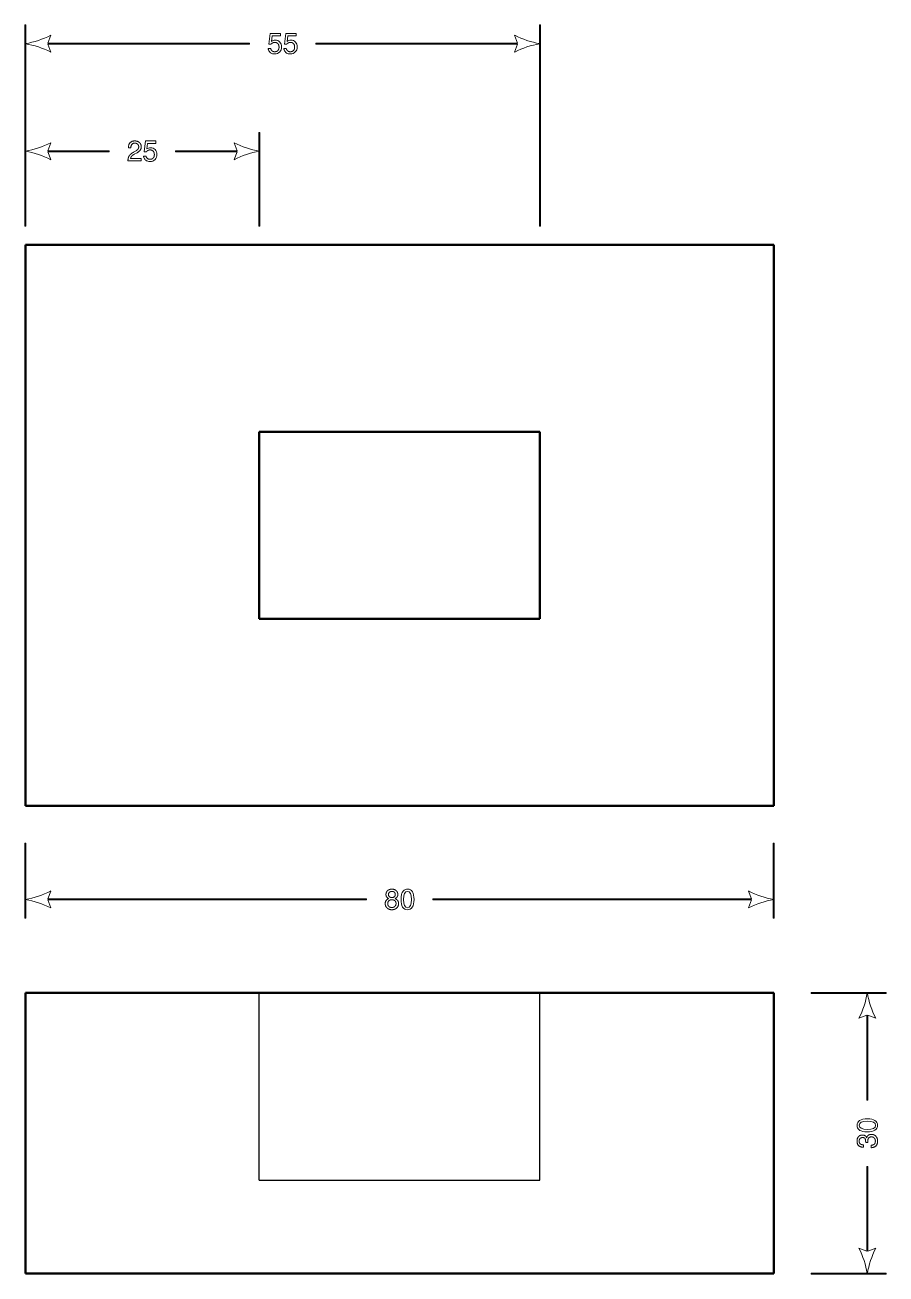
# Model space of a CAD drawing. Header units: millimetres. Extents: x 30 to 286, y 11 to 195.
# Drawn here: x 29.9 to 122, y 50 to 183.5 of the extents above; entities that cross this region are included whole.
import ezdxf

# ---------------------------------------------------------------- set-up
doc = ezdxf.new("R2010")
doc.units = ezdxf.units.MM
for name, color, linetype, lineweight in [('dims', 7, 'Continuous', 5), ('hidden', 7, 'Continuous', 25), ('part', 7, 'Continuous', 50)]:
    doc.layers.add(name, color=color, linetype=linetype, lineweight=lineweight)

msp = doc.modelspace()

# ---------------------------------------------------------------- linework, layer by layer
at = {"layer": 'dims'}
for p, q in [((29.95, 183.5), (29.95, 162)), ((30.05, 183.5), (29.95, 183.5)), ((30.05, 162), (30.05, 183.5)), ((84.95, 183.5), (84.95, 162)), ((85.05, 183.5), (84.95, 183.5)), ((85.05, 162), (85.05, 183.5)), ((32.38, 181.55), (32.7, 182.4)), ((56.17, 182.6), (56.01, 181.44)), ((57.27, 182.6), (56.17, 182.6)), ((56.3, 181.74), (56.39, 182.34)), ((56.39, 182.34), (57.27, 182.34)), ((57.27, 182.34), (57.27, 182.6)), ((57.84, 182.6), (57.68, 181.44)), ((58.94, 182.6), (57.84, 182.6)), ((57.97, 181.74), (58.05, 182.34)), ((58.05, 182.34), (58.94, 182.34)), ((58.94, 182.34), (58.94, 182.6)), ((82.3, 182.4), (82.62, 181.55)), ((53.95, 181.55), (32.38, 181.55)), ((32.7, 180.6), (32.38, 181.45)), ((32.38, 181.45), (53.95, 181.45)), ((53.95, 181.45), (53.95, 181.55)), ((56.21, 180.99), (55.95, 180.99)), ((56.01, 181.44), (56.26, 181.44)), ((57.88, 180.99), (57.62, 180.99)), ((57.68, 181.44), (57.93, 181.44)), ((82.62, 181.55), (61.05, 181.55)), ((61.05, 181.55), (61.05, 181.45)), ((61.05, 181.45), (82.62, 181.45)), ((82.62, 181.45), (82.3, 180.6)), ((29.95, 172), (29.95, 162)), ((30.05, 172), (29.95, 172)), ((30.05, 162), (30.05, 172)), ((42.84, 171.1), (42.68, 169.94)), ((43.94, 171.1), (42.84, 171.1)), ((43.94, 170.84), (43.94, 171.1)), ((54.95, 172), (54.95, 162)), ((55.05, 172), (54.95, 172)), ((55.05, 162), (55.05, 172)), ((32.38, 170.05), (32.7, 170.9)), ((38.95, 170.05), (32.38, 170.05)), ((32.7, 169.1), (32.38, 169.95)), ((32.38, 169.95), (38.95, 169.95)), ((38.95, 169.95), (38.95, 170.05)), ((41, 170.36), (41.26, 170.36)), ((41.82, 170.05), (41.54, 169.89)), ((41.63, 169.67), (41.93, 169.83)), ((42.68, 169.94), (42.93, 169.94)), ((42.97, 170.24), (43.06, 170.84)), ((43.06, 170.84), (43.94, 170.84)), ((52.62, 170.05), (46.05, 170.05)), ((46.05, 170.05), (46.05, 169.95)), ((46.05, 169.95), (52.62, 169.95)), ((52.3, 170.9), (52.62, 170.05)), ((52.62, 169.95), (52.3, 169.1)), ((40.95, 168.97), (42.36, 168.97)), ((42.36, 169.23), (41.24, 169.23)), ((42.36, 168.97), (42.36, 169.23)), ((42.88, 169.49), (42.62, 169.49)), ((29.95, 162), (30.05, 162)), ((29.95, 162), (30.05, 162)), ((54.95, 162), (55.05, 162)), ((84.95, 162), (85.05, 162)), ((30.05, 96), (29.95, 96)), ((29.95, 96), (29.95, 88)), ((30.05, 88), (30.05, 96)), ((110.05, 96), (109.95, 96)), ((109.95, 96), (109.95, 88)), ((110.05, 88), (110.05, 96)), ((32.38, 90.05), (32.7, 90.9)), ((107.3, 90.9), (107.62, 90.05)), ((66.46, 90.05), (32.38, 90.05)), ((32.7, 89.1), (32.38, 89.95)), ((32.38, 89.95), (66.46, 89.95)), ((66.46, 89.95), (66.46, 90.05)), ((107.62, 90.05), (73.54, 90.05)), ((73.54, 90.05), (73.54, 89.95)), ((73.54, 89.95), (107.62, 89.95)), ((107.62, 89.95), (107.3, 89.1)), ((29.95, 88), (30.05, 88)), ((109.95, 88), (110.05, 88)), ((122, 80.05), (114, 80.05)), ((114, 80.05), (114, 79.95)), ((114, 79.95), (122, 79.95)), ((122, 79.95), (122, 80.05)), ((119.1, 77.3), (119.95, 77.62)), ((119.95, 77.62), (119.95, 68.55)), ((120.05, 68.55), (120.05, 77.62)), ((120.05, 77.62), (120.9, 77.3)), ((119.95, 68.55), (120.05, 68.55)), ((120.05, 64.05), (120.05, 64.16)), ((119.59, 63.5), (119.59, 63.76)), ((119.83, 64.02), (120.05, 64.02)), ((120.05, 64.02), (120.05, 64.05)), ((120.41, 63.72), (120.41, 63.45)), ((120.05, 61.45), (119.95, 61.45)), ((119.95, 61.45), (119.95, 52.38)), ((120.05, 52.38), (120.05, 61.45)), ((119.95, 52.38), (119.1, 52.7)), ((120.9, 52.7), (120.05, 52.38)), ((122, 50.05), (114, 50.05)), ((114, 50.05), (114, 49.95)), ((114, 49.95), (122, 49.95)), ((122, 49.95), (122, 50.05))]:
    msp.add_line(p, q, dxfattribs=at)
for centre, start, end in [((28.5, 190.5), -80.5377, -62.5924), ((86.5, 190.5), -117.4076, -99.4623), ((28.5, 172.5), 62.5924, 80.5377), ((86.5, 172.5), 99.4623, 117.4076), ((28.5, 179), -80.5377, -62.5924), ((28.5, 161), 62.5924, 80.5377), ((56.5, 179), -117.4076, -99.4623), ((56.5, 161), 99.4623, 117.4076), ((28.5, 99), -80.5377, -62.5924), ((111.5, 99), -117.4076, -99.4623), ((28.5, 81), 62.5924, 80.5377), ((111.5, 81), 99.4623, 117.4076), ((111, 81.5), -27.4076, -9.4623), ((129, 81.5), -170.5377, -152.5924), ((111, 48.5), 9.4623, 27.4076), ((129, 48.5), 152.5924, 170.5377)]:
    msp.add_arc(centre, 9.12, start, end, dxfattribs=at)
for points, degree, knots in [([(55.95, 180.99), (55.96, 180.96), (55.96, 180.93), (55.96, 180.91), (55.97, 180.9), (55.98, 180.86), (56, 180.82), (56.01, 180.77), (56.03, 180.73), (56.05, 180.7), (56.07, 180.67), (56.1, 180.63), (56.13, 180.59), (56.17, 180.55), (56.21, 180.52), (56.26, 180.49), (56.34, 180.45), (56.49, 180.4), (56.65, 180.4), (56.87, 180.4), (57.04, 180.47), (57.18, 180.62), (57.32, 180.76), (57.38, 180.94), (57.38, 181.16), (57.38, 181.37), (57.32, 181.54), (57.19, 181.68), (57.07, 181.81), (56.9, 181.87), (56.7, 181.87), (56.55, 181.87), (56.42, 181.83), (56.3, 181.74)], 3, [0, 0, 0, 0, 1, 1, 1, 2, 2, 2, 3, 3, 3, 4, 4, 4, 5, 5, 5, 7, 7, 7, 9.609766, 9.609766, 9.609766, 12.219532, 12.219532, 12.219532, 14.666215, 14.666215, 14.666215, 17.112899, 17.112899, 17.112899, 18.840039, 18.840039, 18.840039, 18.840039]), ([(56.26, 181.44), (56.35, 181.55), (56.44, 181.59), (56.52, 181.64), (56.65, 181.64), (56.86, 181.64), (56.99, 181.5), (57.11, 181.37), (57.11, 181.13), (57.11, 180.9), (56.99, 180.77), (56.86, 180.64), (56.65, 180.64), (56.31, 180.64), (56.21, 180.99)], 2, [0, 0, 0, 1, 1, 2, 2, 3.731581, 3.731581, 5.463163, 5.463163, 7.12896, 7.12896, 8.794757, 8.794757, 11.432332, 11.432332, 11.432332]), ([(57.62, 180.99), (57.62, 180.96), (57.63, 180.93), (57.63, 180.91), (57.64, 180.9), (57.65, 180.86), (57.66, 180.82), (57.68, 180.77), (57.7, 180.73), (57.72, 180.7), (57.74, 180.67), (57.76, 180.63), (57.8, 180.59), (57.84, 180.55), (57.88, 180.52), (57.92, 180.49), (58.01, 180.45), (58.16, 180.4), (58.32, 180.4), (58.54, 180.4), (58.71, 180.47), (58.85, 180.62), (58.98, 180.76), (59.05, 180.94), (59.05, 181.16), (59.05, 181.37), (58.99, 181.54), (58.86, 181.68), (58.73, 181.81), (58.57, 181.87), (58.36, 181.87), (58.22, 181.87), (58.09, 181.83), (57.97, 181.74)], 3, [0, 0, 0, 0, 1, 1, 1, 2, 2, 2, 3, 3, 3, 4, 4, 4, 5, 5, 5, 7, 7, 7, 9.609766, 9.609766, 9.609766, 12.219532, 12.219532, 12.219532, 14.666215, 14.666215, 14.666215, 17.112899, 17.112899, 17.112899, 18.840039, 18.840039, 18.840039, 18.840039]), ([(57.93, 181.44), (58.02, 181.55), (58.11, 181.59), (58.19, 181.64), (58.32, 181.64), (58.53, 181.64), (58.66, 181.5), (58.78, 181.37), (58.78, 181.13), (58.78, 180.9), (58.66, 180.77), (58.53, 180.64), (58.32, 180.64), (57.97, 180.64), (57.88, 180.99)], 2, [0, 0, 0, 1, 1, 2, 2, 3.731581, 3.731581, 5.463163, 5.463163, 7.12896, 7.12896, 8.794757, 8.794757, 11.432332, 11.432332, 11.432332]), ([(41.93, 169.83), (42.38, 170.08), (42.38, 170.47), (42.38, 170.75), (42.19, 170.92), (42, 171.1), (41.7, 171.1), (41.02, 171.1), (41, 170.36)], 2, [0, 0, 0, 1, 1, 1.696991, 1.696991, 2.393983, 2.393983, 3.960512, 3.960512, 3.960512]), ([(41.54, 169.89), (41.21, 169.7), (41.09, 169.51), (40.97, 169.32), (40.95, 168.97)], 2, [0, 0, 0, 1, 1, 2, 2, 2]), ([(41.24, 169.23), (41.27, 169.37), (41.35, 169.47), (41.43, 169.57), (41.63, 169.67)], 2, [0, 0, 0, 1, 1, 2, 2, 2]), ([(41.26, 170.36), (41.29, 170.87), (41.69, 170.87), (41.87, 170.87), (41.99, 170.75), (42.11, 170.64), (42.11, 170.47), (42.11, 170.21), (41.82, 170.05)], 2, [0, 0, 0, 1, 1, 1.451134, 1.451134, 1.902269, 1.902269, 2.575029, 2.575029, 2.575029]), ([(42.62, 169.49), (42.62, 169.46), (42.63, 169.43), (42.63, 169.41), (42.64, 169.4), (42.65, 169.36), (42.66, 169.32), (42.68, 169.27), (42.7, 169.23), (42.72, 169.2), (42.74, 169.17), (42.77, 169.13), (42.8, 169.09), (42.84, 169.05), (42.88, 169.02), (42.93, 168.99), (43.01, 168.95), (43.16, 168.9), (43.32, 168.9), (43.54, 168.9), (43.71, 168.97), (43.85, 169.11), (43.98, 169.26), (44.05, 169.44), (44.05, 169.66), (44.05, 169.87), (43.99, 170.04), (43.86, 170.18), (43.73, 170.31), (43.57, 170.37), (43.37, 170.37), (43.22, 170.37), (43.09, 170.33), (42.97, 170.24)], 3, [0, 0, 0, 0, 1, 1, 1, 2, 2, 2, 3, 3, 3, 4, 4, 4, 5, 5, 5, 7, 7, 7, 9.609766, 9.609766, 9.609766, 12.219532, 12.219532, 12.219532, 14.666215, 14.666215, 14.666215, 17.112899, 17.112899, 17.112899, 18.840039, 18.840039, 18.840039, 18.840039]), ([(42.93, 169.94), (43.02, 170.05), (43.11, 170.09), (43.19, 170.14), (43.32, 170.14), (43.53, 170.14), (43.66, 170), (43.78, 169.87), (43.78, 169.63), (43.78, 169.4), (43.66, 169.27), (43.53, 169.14), (43.32, 169.14), (42.98, 169.14), (42.88, 169.49)], 2, [0, 0, 0, 1, 1, 2, 2, 3.731581, 3.731581, 5.463163, 5.463163, 7.12896, 7.12896, 8.794757, 8.794757, 11.432332, 11.432332, 11.432332]), ([(69.52, 90.09), (69.69, 90.19), (69.75, 90.29), (69.81, 90.38), (69.81, 90.53), (69.81, 90.78), (69.64, 90.94), (69.46, 91.1), (69.18, 91.1), (68.89, 91.1), (68.71, 90.94), (68.54, 90.78), (68.54, 90.53), (68.54, 90.38), (68.6, 90.29), (68.66, 90.19), (68.82, 90.09)], 2, [0, 0, 0, 1, 1, 2, 2, 3.660026, 3.660026, 5.320052, 5.320052, 6.980078, 6.980078, 8.640104, 8.640104, 9.620117, 9.620117, 10.60013, 10.60013, 10.60013]), ([(69.44, 90.77), (69.54, 90.68), (69.54, 90.53), (69.54, 90.38), (69.44, 90.29), (69.34, 90.2), (69.18, 90.2), (69.01, 90.2), (68.91, 90.29), (68.81, 90.38), (68.81, 90.53), (68.81, 90.68), (68.91, 90.77), (69.01, 90.86), (69.18, 90.86), (69.34, 90.86), (69.44, 90.77)], 2, [0, 0, 0, 1, 1, 1.961563, 1.961563, 2.923125, 2.923125, 3.902159, 3.902159, 4.881193, 4.881193, 5.879795, 5.879795, 6.878397, 6.878397, 7.876999, 7.876999, 7.876999]), ([(70.15, 90), (70.15, 89.29), (70.39, 88.9), (70.84, 88.9), (71.07, 88.9), (71.24, 88.99), (71.36, 89.18), (71.48, 89.36), (71.54, 89.63), (71.54, 89.98), (71.54, 90.73), (71.31, 91.1), (70.84, 91.1), (70.71, 91.1), (70.6, 91.08), (70.47, 90.98), (70.41, 90.93), (70.35, 90.87), (70.31, 90.79), (70.26, 90.71), (70.22, 90.61), (70.19, 90.47), (70.16, 90.33), (70.15, 90.18), (70.15, 90)], 3, [0, 0, 0, 0, 2, 2, 2, 2.991234, 2.991234, 2.991234, 3.982468, 3.982468, 3.982468, 6.089559, 6.089559, 6.089559, 6.689017, 6.689017, 6.689017, 6.988746, 6.988746, 6.988746, 7.288475, 7.288475, 7.288475, 7.588204, 7.588204, 7.588204, 7.588204]), ([(71.27, 90.01), (71.27, 89.4), (71.13, 89.12), (70.84, 89.12), (70.56, 89.12), (70.42, 89.41), (70.42, 90), (70.42, 90.57), (70.56, 90.86), (70.84, 90.86), (71.13, 90.86), (71.27, 90.58), (71.27, 90.01)], 3, [0, 0, 0, 0, 2, 2, 2, 3.891958, 3.891958, 3.891958, 5.764492, 5.764492, 5.764492, 7.637025, 7.637025, 7.637025, 7.637025]), ([(68.82, 90.09), (68.46, 89.92), (68.46, 89.56), (68.46, 89.27), (68.66, 89.09), (68.86, 88.9), (69.18, 88.9), (69.49, 88.9), (69.69, 89.09), (69.89, 89.27), (69.89, 89.56), (69.89, 89.92), (69.52, 90.09)], 2, [0, 0, 0, 1, 1, 1.822014, 1.822014, 2.644028, 2.644028, 3.466041, 3.466041, 4.288055, 4.288055, 5.296524, 5.296524, 5.296524]), ([(69.5, 89.86), (69.62, 89.74), (69.62, 89.56), (69.62, 89.37), (69.49, 89.25), (69.37, 89.14), (69.17, 89.14), (68.97, 89.14), (68.85, 89.25), (68.73, 89.37), (68.73, 89.56), (68.73, 89.74), (68.85, 89.86), (68.98, 89.97), (69.18, 89.97), (69.37, 89.97), (69.5, 89.86)], 2, [0, 0, 0, 1, 1, 2.016171, 2.016171, 3.032343, 3.032343, 4.0182, 4.0182, 5.004057, 5.004057, 5.989914, 5.989914, 6.975771, 6.975771, 7.961628, 7.961628, 7.961628]), ([(120, 65.15), (120.71, 65.15), (121.1, 65.4), (121.1, 65.85), (121.1, 66.08), (121.01, 66.25), (120.82, 66.37), (120.64, 66.49), (120.37, 66.55), (120.02, 66.55), (119.27, 66.55), (118.9, 66.31), (118.9, 65.85), (118.9, 65.78), (118.91, 65.72), (118.93, 65.66), (118.94, 65.6), (118.97, 65.54), (119.02, 65.48), (119.07, 65.41), (119.13, 65.36), (119.21, 65.31), (119.36, 65.22), (119.65, 65.15), (120, 65.15)], 3, [0, 0, 0, 0, 2, 2, 2, 2.991234, 2.991234, 2.991234, 3.982468, 3.982468, 3.982468, 6.089559, 6.089559, 6.089559, 6.389288, 6.389288, 6.389288, 6.689017, 6.689017, 6.689017, 6.988746, 6.988746, 6.988746, 7.588204, 7.588204, 7.588204, 7.588204]), ([(119.99, 66.28), (120.6, 66.28), (120.88, 66.14), (120.88, 65.84), (120.88, 65.56), (120.59, 65.42), (120, 65.42), (119.43, 65.42), (119.14, 65.57), (119.14, 65.85), (119.14, 66.13), (119.42, 66.28), (119.99, 66.28)], 3, [0, 0, 0, 0, 2, 2, 2, 3.891958, 3.891958, 3.891958, 5.764492, 5.764492, 5.764492, 7.637025, 7.637025, 7.637025, 7.637025]), ([(119.93, 64.52), (119.81, 64.81), (119.49, 64.81), (119.21, 64.81), (119.06, 64.64), (118.9, 64.47), (118.9, 64.16), (118.9, 63.51), (119.59, 63.5)], 2, [0, 0, 0, 1, 1, 1.842576, 1.842576, 2.685153, 2.685153, 4.495469, 4.495469, 4.495469]), ([(119.59, 63.76), (119.38, 63.77), (119.26, 63.85), (119.13, 63.94), (119.13, 64.17), (119.13, 64.34), (119.23, 64.44), (119.33, 64.54), (119.5, 64.54), (119.69, 64.54), (119.76, 64.42), (119.82, 64.31), (119.83, 64.02)], 2, [0, 0, 0, 1, 1, 2, 2, 2.763182, 2.763182, 3.526363, 3.526363, 4.412209, 4.412209, 5.298055, 5.298055, 5.298055]), ([(120.41, 63.45), (121.1, 63.5), (121.1, 64.16), (121.1, 64.48), (120.92, 64.68), (120.74, 64.88), (120.43, 64.88), (120.23, 64.88), (120.11, 64.79), (119.99, 64.71), (119.93, 64.52)], 2, [0, 0, 0, 1, 1, 1.500007, 1.500007, 2.000015, 2.000015, 2.336635, 2.336635, 2.673256, 2.673256, 2.673256]), ([(120.05, 64.16), (120.05, 64.61), (120.44, 64.61), (120.64, 64.61), (120.75, 64.49), (120.86, 64.37), (120.86, 64.16), (120.86, 63.95), (120.75, 63.84), (120.64, 63.73), (120.41, 63.72)], 2, [0, 0, 0, 1, 1, 1.519367, 1.519367, 2.038734, 2.038734, 2.580692, 2.580692, 3.12265, 3.12265, 3.12265])]:
    msp.add_open_spline(points, degree=degree, knots=knots, dxfattribs=at)
at = {"layer": 'hidden'}
for p, q in [((30, 100), (30, 160)), ((30, 160), (110, 160)), ((110, 100), (110, 160)), ((55, 120), (55, 140)), ((55, 140), (85, 140)), ((85, 120), (85, 140)), ((55, 120), (85, 120)), ((30, 100), (110, 100)), ((30, 50), (30, 80)), ((30, 80), (110, 80)), ((55, 80), (85, 80)), ((55, 80), (85, 80)), ((55, 60), (55, 80)), ((55, 60), (55, 80)), ((85, 60), (85, 80)), ((85, 60), (85, 80)), ((110, 50), (110, 80)), ((55, 60), (85, 60)), ((55, 60), (85, 60)), ((30, 50), (110, 50))]:
    msp.add_line(p, q, dxfattribs=at)
at = {"layer": 'part'}
for p, q in [((30, 100), (30, 160)), ((30, 160), (110, 160)), ((110, 100), (110, 160)), ((55, 120), (55, 140)), ((55, 140), (85, 140)), ((85, 120), (85, 140)), ((55, 120), (85, 120)), ((30, 100), (110, 100)), ((30, 50), (30, 80)), ((30, 80), (110, 80)), ((110, 50), (110, 80)), ((30, 50), (110, 50))]:
    msp.add_line(p, q, dxfattribs=at)

doc.saveas('drawing.dxf')
